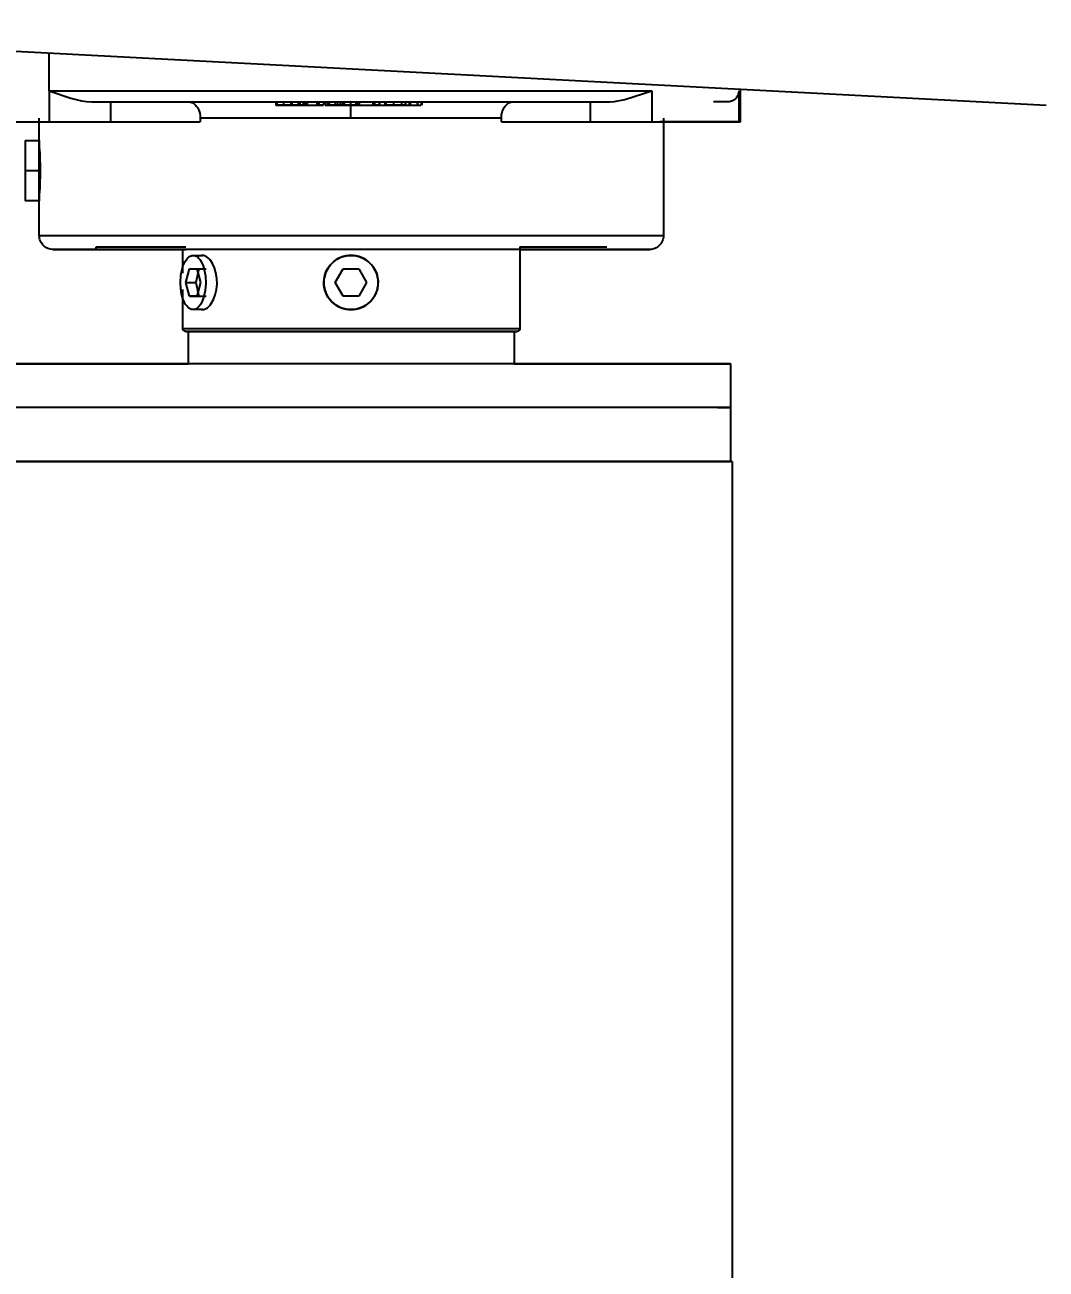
# Model space of a CAD drawing. Header units: millimetres. Extents: x 9483 to 13995, y 24552 to 30933.
# Drawn here: x 12443.4 to 12631.5, y 28854.6 to 29083.9 of the extents above; entities that cross this region are included whole.
import ezdxf

# ---------------------------------------------------------------- set-up
doc = ezdxf.new("R2010")
doc.units = ezdxf.units.MM
doc.header["$LTSCALE"] = 3
doc.layers.add('DomyÅ›lny', color=7, linetype='Continuous')
doc.styles.get("Standard").update_dxf_attribs({"font": 'arial.ttf'})
doc.dimstyles.new('MATEUSZ', dxfattribs={"dimtxt": 35, "dimasz": 16, "dimexe": 0.18, "dimexo": 0.0625, "dimgap": 0.09, "dimtad": 0, "dimdec": 0, "dimdsep": 46, "dimtxsty": 'Standard', "dimblk": 'DOT', "dimcen": 0.09, "dimse1": 1, "dimse2": 1, "dimadec": 0, "dimazin": 0, "dimtfac": 1, "dimtdec": 0, "dimtofl": 0, "dimtmove": 0, "dimatfit": 3, "dimfxl": 1, "dimtolj": 1, "dimtzin": 0, "dimlwd": 9, "dimlwe": 9, "dimarcsym": 0})

# ---------------------------------------------------------------- blocks, each defined once
blk = doc.blocks.new('_Dot')
at = {"color": 0, "linetype": 'ByBlock', "lineweight": -2}
blk.add_line((-0.5, 0), (-1, 0), dxfattribs=at)
at = {"color": 0, "linetype": 'ByBlock', "const_width": 0.5}
blk.add_lwpolyline([(-0.25, 0, 1), (0.25, 0, 1)], format="xyb", close=True, dxfattribs=at)
blk = doc.blocks.new('*D30')
at = {"color": 0, "lineweight": 9, "transparency": 16777216}
for p, q in [((10697.92, 28405.14), (11613.03, 28405.14)), ((12746.15, 28405.14), (11823.59, 28405.14))]:
    blk.add_line(p, q, dxfattribs=at)
at = {"layer": 'Defpoints', "color": 0, "transparency": 16777216}
for p in [(10667.92, 29580.92), (12776.15, 29580.92), (12776.15, 28405.14)]:
    blk.add_point(p, dxfattribs=at)
at = {"color": 0, "lineweight": 9, "transparency": 16777216, "xscale": 30, "yscale": 30, "zscale": 30, "rotation": 180}
blk.add_blockref('_Dot', (10667.92, 28405.14), dxfattribs=at)
at = {"color": 0, "lineweight": 9, "transparency": 16777216, "xscale": 30, "yscale": 30, "zscale": 30}
blk.add_blockref('_Dot', (12776.15, 28405.14), dxfattribs=at)
at = {"color": 0, "transparency": 16777216, "insert": (11718.31, 28405.14), "char_height": 70, "attachment_point": 5}
blk.add_mtext('\\A1;2108', dxfattribs=at)
blk = doc.blocks.new('*D31')
at = {"color": 0, "lineweight": 9, "transparency": 16777216}
for p, q in [((12831.93, 29473.43), (12831.93, 29234.88)), ((12831.93, 28783.43), (12831.93, 29080.85))]:
    blk.add_line(p, q, dxfattribs=at)
at = {"layer": 'Defpoints', "color": 0, "transparency": 16777216}
for p in [(12322.03, 29503.43), (12026.88, 28753.43), (12831.93, 28753.43)]:
    blk.add_point(p, dxfattribs=at)
at = {"color": 0, "lineweight": 9, "transparency": 16777216, "xscale": 30, "yscale": 30, "zscale": 30}
for p, rotation in [((12831.93, 29503.43), 90), ((12831.93, 28753.43), 270)]:
    blk.add_blockref('_Dot', p, dxfattribs=dict(at, rotation=rotation))
at = {"color": 0, "transparency": 16777216, "insert": (12831.93, 29157.87), "char_height": 70, "attachment_point": 5, "rotation": 90}
blk.add_mtext('\\A1;750', dxfattribs=at)
blk = doc.blocks.new('*D34')
at = {"color": 0, "lineweight": 9, "transparency": 16777216}
for p, q in [((12257.07, 28538.03), (12433.13, 28538.03)), ((12746.15, 28538.03), (12588.12, 28538.03))]:
    blk.add_line(p, q, dxfattribs=at)
at = {"layer": 'Defpoints', "color": 0, "transparency": 16777216}
for p in [(12776.15, 29580.92), (12227.07, 29200.6), (12776.15, 28538.03)]:
    blk.add_point(p, dxfattribs=at)
at = {"color": 0, "lineweight": 9, "transparency": 16777216, "xscale": 30, "yscale": 30, "zscale": 30, "rotation": 180}
blk.add_blockref('_Dot', (12227.07, 28538.03), dxfattribs=at)
at = {"color": 0, "lineweight": 9, "transparency": 16777216, "xscale": 30, "yscale": 30, "zscale": 30}
blk.add_blockref('_Dot', (12776.15, 28538.03), dxfattribs=at)
at = {"color": 0, "transparency": 16777216, "insert": (12510.62, 28538.03), "char_height": 70, "attachment_point": 5}
blk.add_mtext('\\A1;549', dxfattribs=at)
blk = doc.blocks.new('*D38')
at = {"color": 0, "lineweight": 9, "transparency": 16777216}
for p, q in [((12978.15, 29550.92), (12978.15, 29244.64)), ((12978.15, 28783.43), (12978.15, 29089.71))]:
    blk.add_line(p, q, dxfattribs=at)
at = {"layer": 'Defpoints', "color": 0, "transparency": 16777216}
for p in [(12776.15, 29580.92), (12613.54, 28753.43), (12978.15, 28753.43)]:
    blk.add_point(p, dxfattribs=at)
at = {"color": 0, "lineweight": 9, "transparency": 16777216, "xscale": 30, "yscale": 30, "zscale": 30}
for p, rotation in [((12978.15, 29580.92), 90), ((12978.15, 28753.43), 270)]:
    blk.add_blockref('_Dot', p, dxfattribs=dict(at, rotation=rotation))
at = {"color": 0, "transparency": 16777216, "insert": (12978.15, 29167.17), "char_height": 70, "attachment_point": 5, "rotation": 90}
blk.add_mtext('\\A1;827', dxfattribs=at)

msp = doc.modelspace()

# ---------------------------------------------------------------- linework, layer by layer
at = {"layer": 'DomyÅ›lny', "color": 0}
for p, q in [((12631.55, 29069.03), (12348.39, 29083.87)), ((12447.88, 29071.7), (12447.88, 29078.65)), ((12447.88, 29071.7), (12558.88, 29071.7)), ((12447.88, 29071.7), (12447.88, 29066)), ((12558.88, 29071.7), (12558.88, 29066)), ((12574.92, 29071.69), (12574.92, 29066)), ((12575.16, 29071.98), (12575.16, 29066)), ((12455.63, 29069.7), (12551.14, 29069.7)), ((12459.2, 29066), (12459.2, 29069.7)), ((12489.71, 29069.04), (12489.71, 29069.76)), ((12489.71, 29069.7), (12489.71, 29069.1)), ((12489.71, 29069.7), (12489.71, 29069.1)), ((12489.8, 29069.7), (12489.8, 29069.1)), ((12489.8, 29069.1), (12497.46, 29069.1)), ((12490.96, 29069.1), (12489.81, 29069.1)), ((12491.05, 29069.7), (12491.05, 29069.1)), ((12491.05, 29069.7), (12491.05, 29069.1)), ((12495.29, 29069.1), (12491.15, 29069.1)), ((12492.4, 29069.7), (12492.4, 29069.1)), ((12492.4, 29069.7), (12492.4, 29069.1)), ((12492.57, 29069.7), (12492.57, 29069.1)), ((12493.73, 29069.7), (12493.73, 29069.1)), ((12493.89, 29069.76), (12493.89, 29069.04)), ((12493.89, 29069.7), (12493.89, 29069.1)), ((12493.89, 29069.7), (12493.89, 29069.1)), ((12493.9, 29069.7), (12493.9, 29069.1)), ((12493.9, 29069.7), (12493.9, 29069.1)), ((12494.06, 29069.7), (12494.06, 29069.1)), ((12494.65, 29069.7), (12494.65, 29069.1)), ((12494.81, 29069.7), (12494.81, 29069.1)), ((12495.22, 29069.7), (12495.22, 29069.1)), ((12495.39, 29069.7), (12495.39, 29069.1)), ((12495.39, 29069.7), (12495.39, 29069.1)), ((12497.18, 29069.7), (12497.18, 29069.1)), ((12497.19, 29069.7), (12497.19, 29069.1)), ((12497.46, 29069.7), (12497.46, 29069.1)), ((12497.55, 29069.7), (12497.55, 29069.1)), ((12498.4, 29069.1), (12497.56, 29069.1)), ((12497.56, 29069.1), (12498.4, 29069.1)), ((12498.4, 29069.7), (12498.4, 29069.1)), ((12498.4, 29069.7), (12498.4, 29069.1)), ((12498.4, 29069.7), (12498.4, 29069.1)), ((12498.41, 29069.7), (12498.41, 29069.1)), ((12498.71, 29069.7), (12498.71, 29069.1)), ((12498.71, 29069.1), (12500.58, 29069.1)), ((12499.14, 29069.7), (12499.14, 29069.1)), ((12499.14, 29069.7), (12499.14, 29069.1)), ((12499.45, 29069.7), (12499.45, 29069.1)), ((12501.5, 29069.1), (12499.45, 29069.1)), ((12499.45, 29069.1), (12501.49, 29069.1)), ((12500.58, 29069.7), (12500.58, 29069.1)), ((12500.96, 29069.7), (12500.96, 29069.1)), ((12501.49, 29069.7), (12501.49, 29069.1)), ((12504.16, 29069.1), (12501.72, 29069.1)), ((12502.12, 29069.1), (12501.72, 29069.1)), ((12501.88, 29069.7), (12501.88, 29069.1)), ((12501.88, 29069.1), (12504.36, 29069.1)), ((12502.12, 29069.7), (12502.12, 29069.1)), ((12502.21, 29069.7), (12502.21, 29069.1)), ((12504.36, 29069.7), (12504.36, 29069.1)), ((12504.49, 29069.1), (12504.49, 29069.7)), ((12504.67, 29069.7), (12504.67, 29069.1)), ((12504.98, 29069.7), (12504.98, 29069.1)), ((12504.98, 29069.1), (12507.5, 29069.1)), ((12507.5, 29069.7), (12507.5, 29069.1)), ((12507.81, 29069.7), (12507.81, 29069.1)), ((12507.81, 29069.7), (12507.81, 29069.1)), ((12508.66, 29069.1), (12507.82, 29069.1)), ((12507.82, 29069.1), (12508.66, 29069.1)), ((12508.65, 29069.7), (12508.65, 29069.1)), ((12508.75, 29069.7), (12508.75, 29069.1)), ((12508.75, 29069.1), (12513.42, 29069.1)), ((12509.77, 29069.04), (12509.77, 29069.76)), ((12509.77, 29069.7), (12509.77, 29069.1)), ((12509.77, 29069.7), (12509.77, 29069.1)), ((12509.87, 29069.7), (12509.87, 29069.1)), ((12512.67, 29069.1), (12509.87, 29069.1)), ((12509.87, 29069.1), (12515.65, 29069.1)), ((12511.27, 29069.7), (12511.27, 29069.1)), ((12512.76, 29069.7), (12512.76, 29069.1)), ((12512.76, 29069.7), (12512.76, 29069.1)), ((12513.41, 29069.1), (12512.86, 29069.1)), ((12513.42, 29069.7), (12513.42, 29069.1)), ((12513.51, 29069.7), (12513.51, 29069.1)), ((12513.51, 29069.7), (12513.51, 29069.1)), ((12514.17, 29069.7), (12514.17, 29069.1)), ((12514.26, 29069.7), (12514.26, 29069.1)), ((12514.27, 29069.7), (12514.27, 29069.1)), ((12514.36, 29069.7), (12514.36, 29069.1)), ((12514.36, 29069.1), (12516.41, 29069.1)), ((12515.65, 29069.7), (12515.65, 29069.1)), ((12515.75, 29069.7), (12515.75, 29069.1)), ((12516.41, 29069.7), (12516.41, 29069.1)), ((12516.5, 29069.7), (12516.5, 29069.1)), ((12547.58, 29066), (12547.58, 29069.7)), ((12446.04, 29061.31), (12446.04, 29066.7)), ((12475.69, 29066.7), (12475.69, 29066)), ((12531.17, 29066), (12531.17, 29066.7)), ((12561.04, 29066.7), (12561.04, 29045)), ((12459.2, 29066), (12475.69, 29066)), ((12531.17, 29066), (12547.58, 29066)), ((12443.42, 29062.55), (12446.03, 29062.55)), ((12446.03, 29062.55), (12446.02, 29057)), ((12446.02, 29057), (12443.41, 29057)), ((12446.02, 29057), (12446.03, 29051.44)), ((12446.04, 29045), (12446.04, 29052.69)), ((12446.03, 29051.44), (12443.42, 29051.44)), ((12472.49, 29038.12), (12472.49, 29042.5)), ((12474.37, 29041.4), (12476.09, 29041.4)), ((12534.59, 29042.96), (12534.59, 29027.9)), ((12473.02, 29036.4), (12473.69, 29038.9)), ((12473.69, 29038.9), (12475.04, 29038.9)), ((12473.69, 29038.9), (12475.44, 29038.9)), ((12475.04, 29038.9), (12475.72, 29036.4)), ((12475.04, 29038.9), (12476.79, 29038.9)), ((12500.58, 29036.4), (12502.02, 29038.9)), ((12502.02, 29038.9), (12504.91, 29038.9)), ((12504.91, 29038.9), (12506.35, 29036.4)), ((12472.49, 29027.9), (12472.49, 29035.12)), ((12473.69, 29033.9), (12473.02, 29036.4)), ((12473.02, 29036.4), (12474.86, 29036.4)), ((12475.72, 29036.4), (12475.04, 29033.9)), ((12502.02, 29033.9), (12500.58, 29036.4)), ((12506.35, 29036.4), (12504.91, 29033.9)), ((12475.04, 29033.9), (12473.69, 29033.9)), ((12473.69, 29033.9), (12475.44, 29033.9)), ((12475.04, 29033.9), (12476.79, 29033.9)), ((12504.91, 29033.9), (12502.02, 29033.9)), ((12476.09, 29031.4), (12474.37, 29031.4)), ((12473.54, 29021.4), (12473.54, 29027.4)), ((12533.54, 29027.4), (12533.54, 29021.4)), ((12573.39, 29021.4), (12573.39, 29013.4)), ((12573.39, 29013.4), (12573.39, 29003.4)), ((12573.68, 29003.4), (12573.68, 28761.43))]:
    msp.add_line(p, q, dxfattribs=at)
for points in [[(12447.88, 29071.7, 0), (12451.83, 29070.38, 0), (12453.79, 29069.89, 0), (12454.73, 29069.75, 0), (12455.63, 29069.7, 0)], [(12551.14, 29069.7, 0), (12552.03, 29069.75, 0), (12553.94, 29070.11, 0), (12558.88, 29071.7, 0)], [(12574.92, 29071.7, 0), (12574.89, 29071.36, 0), (12574.8, 29071.02, 0), (12574.73, 29070.85, 0), (12574.65, 29070.69, 0), (12574.55, 29070.53, 0), (12574.43, 29070.38, 0), (12574.29, 29070.24, 0), (12574.14, 29070.11, 0), (12573.98, 29069.99, 0), (12573.79, 29069.89, 0), (12573.6, 29069.81, 0), (12573.39, 29069.75, 0), (12573.17, 29069.71, 0), (12572.93, 29069.7, 0)], [(12455.63, 29069.7, 0), (12459.2, 29069.7, 0)], [(12473.48, 29069.7, 0), (12473.69, 29069.68, 0), (12473.9, 29069.64, 0), (12474.11, 29069.57, 0), (12474.31, 29069.48, 0), (12474.5, 29069.36, 0), (12474.69, 29069.2, 0), (12474.87, 29069.03, 0), (12475.03, 29068.84, 0), (12475.17, 29068.63, 0), (12475.42, 29068.13, 0), (12475.59, 29067.59, 0), (12475.66, 29067.14, 0), (12475.69, 29066.7, 0)], [(12489.81, 29069.1, 0), (12489.71, 29069.1, 0)], [(12489.71, 29069.1, 0), (12489.71, 29069.1, 0), (12489.71, 29069.1, 0), (12489.71, 29069.1, 0), (12489.71, 29069.1, 0), (12489.71, 29069.1, 0), (12489.71, 29069.1, 0), (12489.71, 29069.1, 0), (12489.71, 29069.1, 0), (12489.71, 29069.1, 0), (12489.71, 29069.1, 0), (12489.71, 29069.1, 0), (12489.71, 29069.1, 0), (12489.71, 29069.1, 0), (12489.71, 29069.1, 0), (12489.71, 29069.1, 0), (12489.71, 29069.1, 0), (12489.71, 29069.1, 0), (12489.71, 29069.1, 0), (12489.71, 29069.1, 0), (12489.71, 29069.1, 0), (12489.72, 29069.1, 0), (12489.8, 29069.1, 0)], [(12491.05, 29069.1, 0), (12491.05, 29069.1, 0), (12491.05, 29069.1, 0), (12491.05, 29069.1, 0), (12491.05, 29069.1, 0), (12491.05, 29069.1, 0), (12491.05, 29069.1, 0), (12491.05, 29069.1, 0), (12491.05, 29069.1, 0), (12491.05, 29069.1, 0), (12491.05, 29069.1, 0), (12491.05, 29069.1, 0), (12491.05, 29069.1, 0), (12491.05, 29069.1, 0), (12491.05, 29069.1, 0), (12491.05, 29069.1, 0), (12491.05, 29069.1, 0), (12491.05, 29069.1, 0), (12491.05, 29069.1, 0), (12491.05, 29069.1, 0), (12491.04, 29069.1, 0), (12490.96, 29069.1, 0)], [(12495.29, 29069.1, 0), (12495.39, 29069.1, 0)], [(12499.45, 29069.1, 0), (12499.14, 29069.1, 0)], [(12499.14, 29069.1, 0), (12499.14, 29069.1, 0), (12499.14, 29069.1, 0), (12499.14, 29069.1, 0), (12499.14, 29069.1, 0), (12499.14, 29069.1, 0), (12499.14, 29069.1, 0), (12499.14, 29069.1, 0), (12499.14, 29069.1, 0), (12499.14, 29069.1, 0), (12499.14, 29069.1, 0), (12499.14, 29069.1, 0), (12499.14, 29069.1, 0), (12499.14, 29069.1, 0), (12499.14, 29069.1, 0), (12499.14, 29069.1, 0), (12499.14, 29069.1, 0), (12499.14, 29069.1, 0), (12499.14, 29069.1, 0), (12499.15, 29069.1, 0), (12499.18, 29069.1, 0), (12499.45, 29069.1, 0)], [(12501.49, 29069.1, 0), (12501.88, 29069.1, 0)], [(12502.12, 29069.1, 0), (12502.21, 29069.1, 0), (12502.21, 29069.1, 0), (12502.21, 29069.1, 0), (12502.21, 29069.1, 0), (12502.21, 29069.1, 0), (12502.21, 29069.1, 0), (12502.21, 29069.1, 0), (12502.21, 29069.1, 0), (12502.21, 29069.1, 0), (12502.21, 29069.1, 0), (12502.21, 29069.1, 0), (12502.21, 29069.1, 0), (12502.21, 29069.1, 0), (12502.21, 29069.1, 0), (12502.21, 29069.1, 0), (12502.21, 29069.1, 0), (12502.21, 29069.1, 0), (12502.2, 29069.1, 0), (12502.2, 29069.1, 0), (12502.12, 29069.1, 0)], [(12503.41, 29066.7, 0), (12503.41, 29068.82, 0), (12503.41, 29069.49, 0), (12503.41, 29069.65, 0), (12503.41, 29069.69, 0), (12503.4, 29069.7, 0), (12503.4, 29069.7, 0), (12503.4, 29069.7, 0), (12503.4, 29069.7, 0), (12503.4, 29069.7, 0), (12503.4, 29069.7, 0), (12503.4, 29069.7, 0), (12503.4, 29069.7, 0), (12503.4, 29069.7, 0), (12503.4, 29069.7, 0), (12503.4, 29069.7, 0), (12503.4, 29069.7, 0), (12503.4, 29069.7, 0), (12503.4, 29069.7, 0), (12503.4, 29069.7, 0)], [(12504.16, 29069.1, 0), (12504.68, 29069.1, 0)], [(12504.67, 29069.1, 0), (12504.67, 29069.1, 0), (12504.67, 29069.1, 0), (12504.67, 29069.1, 0), (12504.67, 29069.1, 0), (12504.67, 29069.1, 0), (12504.67, 29069.1, 0), (12504.67, 29069.1, 0), (12504.67, 29069.1, 0), (12504.67, 29069.1, 0), (12504.67, 29069.1, 0), (12504.67, 29069.1, 0), (12504.67, 29069.1, 0), (12504.67, 29069.1, 0), (12504.67, 29069.1, 0), (12504.67, 29069.1, 0), (12504.67, 29069.1, 0), (12504.67, 29069.1, 0), (12504.67, 29069.1, 0), (12504.68, 29069.1, 0), (12504.71, 29069.1, 0), (12504.98, 29069.1, 0)], [(12507.5, 29069.1, 0), (12507.81, 29069.1, 0)], [(12531.17, 29066.7, 0), (12531.21, 29067.29, 0), (12531.34, 29067.86, 0), (12531.55, 29068.39, 0), (12531.68, 29068.63, 0), (12531.82, 29068.84, 0), (12531.98, 29069.03, 0), (12532.16, 29069.2, 0), (12532.35, 29069.36, 0), (12532.54, 29069.48, 0), (12532.73, 29069.57, 0), (12532.94, 29069.64, 0), (12533.16, 29069.68, 0), (12533.36, 29069.7, 0)], [(12547.58, 29069.7, 0), (12551.14, 29069.7, 0)], [(12572.93, 29069.7, 0), (12570.25, 29069.7, 0)], [(12503.41, 29066.7, 0), (12475.69, 29066.7, 0)], [(12531.17, 29066.7, 0), (12503.41, 29066.7, 0)], [(12434.44, 29066, 0), (12447.88, 29066, 0)], [(12447.88, 29066, 0), (12459.2, 29066, 0)], [(12453.11, 29066, 0), (12475.69, 29066, 0)], [(12531.17, 29066, 0), (12553.84, 29066, 0)], [(12547.58, 29066, 0), (12558.88, 29066, 0)], [(12558.88, 29066, 0), (12573.69, 29066, 0), (12574.82, 29066, 0), (12574.91, 29066, 0), (12574.91, 29066, 0), (12574.91, 29066, 0), (12574.92, 29066, 0), (12574.92, 29066, 0), (12574.92, 29066, 0), (12574.92, 29066, 0), (12574.92, 29066, 0), (12574.92, 29066, 0), (12574.92, 29066, 0), (12574.92, 29066, 0), (12574.92, 29066, 0), (12574.92, 29066, 0), (12574.92, 29066, 0), (12574.92, 29066, 0), (12574.92, 29066, 0), (12574.91, 29066, 0), (12574.91, 29066, 0), (12574.91, 29066, 0), (12574.9, 29066, 0), (12574.84, 29066, 0), (12574.61, 29066, 0), (12573.69, 29066, 0), (12570.25, 29066, 0)], [(12570.45, 29066, 0), (12574.79, 29066, 0), (12575.12, 29066, 0), (12575.15, 29066, 0), (12575.16, 29066, 0), (12575.16, 29066, 0), (12575.16, 29066, 0), (12575.16, 29066, 0), (12575.16, 29066, 0), (12575.16, 29066, 0), (12575.16, 29066, 0), (12575.16, 29066, 0), (12575.16, 29066, 0), (12575.16, 29066, 0), (12575.16, 29066, 0), (12575.16, 29066, 0), (12575.16, 29066, 0), (12575.16, 29066, 0), (12575.16, 29066, 0), (12575.16, 29066, 0), (12575.14, 29066, 0), (12575.1, 29066, 0), (12574.58, 29066, 0), (12571.97, 29066, 0), (12560.38, 29066, 0)], [(12443.42, 29062.55, 0), (12443.41, 29057, 0)], [(12443.42, 29062.55, 0), (12443.42, 29062.32, 0)], [(12446.04, 29051.85, 0), (12446.04, 29051.85, 0), (12446.04, 29051.85, 0), (12446.04, 29051.85, 0), (12446.04, 29051.85, 0), (12446.04, 29051.85, 0), (12446.04, 29051.85, 0), (12446.04, 29051.85, 0), (12446.04, 29051.85, 0), (12446.04, 29051.85, 0), (12446.04, 29051.85, 0), (12446.04, 29051.85, 0), (12446.04, 29051.86, 0), (12446.04, 29051.87, 0), (12446.03, 29051.93, 0), (12446.03, 29052.2, 0), (12446.03, 29055.06, 0), (12446.03, 29058.84, 0), (12446.03, 29061.29, 0), (12446.03, 29061.94, 0), (12446.04, 29062.1, 0), (12446.04, 29062.13, 0), (12446.04, 29062.14, 0), (12446.04, 29062.14, 0), (12446.04, 29062.14, 0), (12446.04, 29062.14, 0), (12446.04, 29062.14, 0), (12446.04, 29062.14, 0), (12446.04, 29062.14, 0), (12446.04, 29062.14, 0), (12446.04, 29062.14, 0), (12446.04, 29062.14, 0), (12446.04, 29062.14, 0), (12446.04, 29062.14, 0), (12446.04, 29062.14, 0), (12446.04, 29062.14, 0), (12446.04, 29062.14, 0)], [(12446.04, 29062.14, 0), (12446.04, 29062.14, 0), (12446.04, 29062.14, 0), (12446.04, 29062.14, 0), (12446.04, 29062.14, 0), (12446.04, 29062.14, 0), (12446.04, 29062.14, 0), (12446.04, 29062.14, 0), (12446.04, 29062.14, 0), (12446.04, 29062.14, 0), (12446.04, 29062.14, 0), (12446.04, 29062.14, 0), (12446.04, 29062.14, 0), (12446.04, 29062.13, 0), (12446.04, 29062.07, 0), (12446.04, 29061.8, 0), (12446.04, 29060.67, 0), (12446.05, 29057, 0)], [(12446.04, 29061.31, 0), (12446.04, 29061.31, 0), (12446.04, 29061.31, 0), (12446.04, 29061.31, 0), (12446.04, 29061.31, 0), (12446.04, 29061.31, 0), (12446.04, 29061.31, 0), (12446.04, 29061.31, 0), (12446.04, 29061.31, 0), (12446.04, 29061.31, 0), (12446.04, 29061.31, 0), (12446.04, 29061.31, 0), (12446.04, 29061.31, 0), (12446.04, 29061.31, 0), (12446.04, 29061.3, 0), (12446.04, 29061.24, 0), (12446.06, 29061, 0), (12446.11, 29060.08, 0), (12446.19, 29057, 0)], [(12443.41, 29057.22, 0), (12443.41, 29056.78, 0)], [(12443.41, 29057, 0), (12443.42, 29051.44, 0)], [(12446.19, 29057, 0), (12446.11, 29053.95, 0), (12446.06, 29053.01, 0), (12446.04, 29052.77, 0), (12446.04, 29052.7, 0), (12446.04, 29052.69, 0), (12446.04, 29052.69, 0), (12446.04, 29052.68, 0), (12446.04, 29052.68, 0), (12446.04, 29052.68, 0), (12446.04, 29052.68, 0), (12446.04, 29052.68, 0), (12446.04, 29052.68, 0), (12446.04, 29052.68, 0), (12446.04, 29052.68, 0), (12446.04, 29052.68, 0), (12446.04, 29052.68, 0), (12446.04, 29052.68, 0), (12446.04, 29052.68, 0)], [(12446.05, 29057, 0), (12446.04, 29053.36, 0), (12446.04, 29052.22, 0), (12446.04, 29051.94, 0), (12446.04, 29051.87, 0), (12446.04, 29051.86, 0), (12446.04, 29051.86, 0), (12446.04, 29051.85, 0), (12446.04, 29051.85, 0), (12446.04, 29051.85, 0), (12446.04, 29051.85, 0), (12446.04, 29051.85, 0), (12446.04, 29051.85, 0), (12446.04, 29051.85, 0), (12446.04, 29051.85, 0), (12446.04, 29051.85, 0), (12446.04, 29051.85, 0), (12446.04, 29051.85, 0), (12446.04, 29051.85, 0), (12446.04, 29051.85, 0)], [(12503.41, 29045, 0), (12446.04, 29045, 0)], [(12448.54, 29042.5, 0), (12448.07, 29042.54, 0), (12447.84, 29042.6, 0), (12447.61, 29042.68, 0), (12447.39, 29042.77, 0), (12447.18, 29042.9, 0), (12446.99, 29043.04, 0), (12446.8, 29043.2, 0), (12446.64, 29043.38, 0), (12446.48, 29043.57, 0), (12446.35, 29043.78, 0), (12446.24, 29044.01, 0), (12446.15, 29044.24, 0), (12446.09, 29044.49, 0), (12446.05, 29044.74, 0), (12446.04, 29045, 0)], [(12561.04, 29045, 0), (12561.04, 29045, 0), (12561.04, 29045, 0), (12561.04, 29045, 0), (12561.04, 29045, 0), (12561.04, 29045, 0), (12561.04, 29045, 0), (12561.04, 29045, 0), (12561.04, 29045, 0), (12561.04, 29045, 0), (12561.03, 29045, 0), (12561.01, 29045, 0), (12560.94, 29045, 0), (12560.63, 29045, 0), (12559.36, 29045, 0), (12553.93, 29045, 0), (12503.41, 29045, 0)], [(12561.04, 29045, 0), (12561.02, 29044.74, 0), (12560.98, 29044.49, 0), (12560.92, 29044.24, 0), (12560.83, 29044.01, 0), (12560.72, 29043.78, 0), (12560.59, 29043.57, 0), (12560.44, 29043.38, 0), (12560.27, 29043.2, 0), (12560.09, 29043.04, 0), (12559.89, 29042.9, 0), (12559.68, 29042.77, 0), (12559.46, 29042.68, 0), (12559.24, 29042.6, 0), (12559.01, 29042.54, 0), (12558.78, 29042.51, 0), (12558.54, 29042.5, 0)], [(12503.42, 29042.5, 0), (12450.7, 29042.5, 0), (12448.98, 29042.5, 0), (12448.62, 29042.5, 0), (12448.54, 29042.5, 0), (12448.54, 29042.5, 0), (12448.54, 29042.5, 0), (12448.54, 29042.5, 0), (12448.54, 29042.5, 0), (12448.54, 29042.5, 0), (12448.54, 29042.5, 0), (12448.54, 29042.5, 0), (12448.54, 29042.5, 0), (12448.54, 29042.5, 0), (12448.54, 29042.5, 0), (12448.54, 29042.5, 0), (12448.54, 29042.5, 0), (12448.54, 29042.5, 0), (12448.54, 29042.5, 0), (12448.54, 29042.5, 0), (12448.54, 29042.5, 0), (12448.54, 29042.5, 0), (12448.54, 29042.5, 0), (12448.55, 29042.5, 0), (12448.6, 29042.5, 0), (12448.79, 29042.5, 0), (12449.57, 29042.5, 0), (12452.9, 29042.5, 0), (12473.06, 29042.5, 0)], [(12456.45, 29042.6, 0), (12456.48, 29042.64, 0), (12456.5, 29042.68, 0), (12456.52, 29042.72, 0), (12456.53, 29042.77, 0), (12456.54, 29042.82, 0), (12456.53, 29042.87, 0), (12456.52, 29042.92, 0), (12456.49, 29042.96, 0)], [(12456.49, 29042.96, 0), (12456.49, 29042.96, 0), (12456.49, 29042.96, 0), (12456.49, 29042.96, 0), (12456.49, 29042.96, 0), (12456.49, 29042.96, 0), (12456.49, 29042.96, 0), (12456.49, 29042.96, 0), (12456.49, 29042.96, 0), (12456.5, 29042.96, 0), (12456.5, 29042.96, 0), (12456.5, 29042.96, 0), (12456.52, 29042.96, 0), (12456.59, 29042.96, 0), (12456.89, 29042.96, 0), (12458.16, 29042.96, 0), (12463.52, 29042.96, 0), (12473.06, 29042.96, 0)], [(12472.03, 29036.4, 0), (12472.12, 29037.77, 0), (12472.41, 29039.13, 0), (12472.63, 29039.75, 0), (12472.89, 29040.28, 0), (12473.19, 29040.72, 0), (12473.34, 29040.9, 0), (12473.51, 29041.05, 0), (12473.67, 29041.17, 0), (12473.83, 29041.27, 0), (12473.99, 29041.34, 0), (12474.16, 29041.38, 0), (12474.31, 29041.4, 0), (12474.47, 29041.39, 0), (12474.63, 29041.37, 0), (12474.79, 29041.32, 0), (12474.95, 29041.24, 0), (12475.12, 29041.13, 0), (12475.28, 29041, 0), (12475.44, 29040.84, 0), (12475.59, 29040.65, 0), (12475.89, 29040.2, 0), (12476.14, 29039.65, 0), (12476.35, 29039.03, 0), (12476.63, 29037.66, 0), (12476.7, 29036.29, 0), (12476.6, 29034.91, 0), (12476.29, 29033.56, 0), (12476.06, 29032.96, 0), (12475.79, 29032.44, 0), (12475.49, 29032.02, 0), (12475.33, 29031.85, 0), (12475.17, 29031.71, 0), (12475.01, 29031.59, 0), (12474.85, 29031.51, 0), (12474.68, 29031.45, 0), (12474.52, 29031.41, 0), (12474.37, 29031.4, 0)], [(12475.91, 29031.42, 0), (12476.02, 29031.4, 0), (12476.14, 29031.4, 0), (12476.26, 29031.41, 0), (12476.38, 29031.44, 0), (12476.5, 29031.48, 0), (12476.76, 29031.59, 0), (12477.01, 29031.76, 0), (12477.26, 29031.98, 0), (12477.51, 29032.25, 0), (12477.73, 29032.56, 0), (12478.13, 29033.28, 0), (12478.46, 29034.15, 0), (12478.68, 29035.13, 0), (12478.78, 29036.15, 0), (12478.75, 29037.16, 0), (12478.59, 29038.17, 0), (12478.31, 29039.1, 0), (12477.94, 29039.9, 0), (12477.51, 29040.55, 0), (12477.26, 29040.81, 0), (12477.01, 29041.04, 0), (12476.76, 29041.21, 0), (12476.5, 29041.32, 0), (12476.38, 29041.36, 0), (12476.26, 29041.39, 0), (12476.14, 29041.4, 0), (12476.02, 29041.4, 0), (12475.91, 29041.38, 0)], [(12498.46, 29036.4, 0), (12498.51, 29037.08, 0), (12498.66, 29037.77, 0), (12498.91, 29038.47, 0), (12499.28, 29039.13, 0), (12499.75, 29039.75, 0), (12500.31, 29040.28, 0), (12500.95, 29040.72, 0), (12501.62, 29041.05, 0), (12502.32, 29041.27, 0), (12503.02, 29041.38, 0), (12503.69, 29041.39, 0), (12504.37, 29041.32, 0), (12505.07, 29041.13, 0), (12505.76, 29040.84, 0), (12506.41, 29040.44, 0), (12507, 29039.93, 0), (12507.5, 29039.35, 0), (12507.91, 29038.7, 0), (12508.2, 29038.01, 0), (12508.38, 29037.31, 0), (12508.46, 29036.62, 0), (12508.44, 29035.95, 0), (12508.33, 29035.26, 0), (12508.11, 29034.56, 0), (12507.78, 29033.88, 0), (12507.35, 29033.25, 0), (12506.81, 29032.69, 0), (12506.2, 29032.21, 0), (12505.53, 29031.85, 0), (12504.84, 29031.59, 0), (12504.14, 29031.45, 0), (12503.46, 29031.4, 0)], [(12534.59, 29042.5, 0), (12555.88, 29042.5, 0), (12557.86, 29042.5, 0), (12558.53, 29042.5, 0), (12558.54, 29042.5, 0), (12558.54, 29042.5, 0), (12558.54, 29042.5, 0), (12558.54, 29042.5, 0), (12558.54, 29042.5, 0), (12558.54, 29042.5, 0), (12558.54, 29042.5, 0), (12558.54, 29042.5, 0), (12558.54, 29042.5, 0), (12558.54, 29042.5, 0), (12558.54, 29042.5, 0), (12558.54, 29042.5, 0), (12558.54, 29042.5, 0), (12558.54, 29042.5, 0), (12558.53, 29042.5, 0), (12558.52, 29042.5, 0), (12558.48, 29042.5, 0), (12558.29, 29042.5, 0), (12557.51, 29042.5, 0), (12554.2, 29042.5, 0), (12540.55, 29042.5, 0), (12503.42, 29042.5, 0)], [(12534.59, 29042.96, 0), (12550.58, 29042.96, 0)], [(12475.44, 29038.9, 0), (12474.86, 29036.4, 0)], [(12474.37, 29031.4, 0), (12474.26, 29031.4, 0), (12474.16, 29031.42, 0), (12474.05, 29031.45, 0), (12473.94, 29031.48, 0), (12473.83, 29031.53, 0), (12473.61, 29031.66, 0), (12473.4, 29031.85, 0), (12473.19, 29032.08, 0), (12472.99, 29032.36, 0), (12472.8, 29032.69, 0), (12472.48, 29033.45, 0), (12472.24, 29034.33, 0), (12472.09, 29035.26, 0), (12472.03, 29036.4, 0)], [(12474.86, 29036.4, 0), (12475.44, 29033.9, 0)], [(12503.46, 29031.4, 0), (12503.02, 29031.42, 0), (12502.55, 29031.48, 0), (12502.09, 29031.59, 0), (12501.62, 29031.75, 0), (12501.17, 29031.96, 0), (12500.73, 29032.21, 0), (12500.31, 29032.52, 0), (12499.93, 29032.86, 0), (12499.58, 29033.25, 0), (12499.28, 29033.66, 0), (12499.02, 29034.1, 0), (12498.82, 29034.56, 0), (12498.66, 29035.02, 0), (12498.55, 29035.49, 0), (12498.48, 29035.95, 0), (12498.46, 29036.4, 0)], [(12472.49, 29027.9, 0), (12472.49, 29027.9, 0), (12472.49, 29027.9, 0), (12472.49, 29027.9, 0), (12472.49, 29027.9, 0), (12472.49, 29027.9, 0), (12472.49, 29027.9, 0), (12472.49, 29027.9, 0), (12472.49, 29027.9, 0), (12472.49, 29027.9, 0), (12472.49, 29027.9, 0), (12472.49, 29027.9, 0), (12472.49, 29027.9, 0), (12472.49, 29027.9, 0), (12472.5, 29027.9, 0), (12472.54, 29027.9, 0), (12472.71, 29027.9, 0), (12473.4, 29027.9, 0), (12476.33, 29027.9, 0), (12534.59, 29027.9, 0)], [(12472.99, 29027.4, 0), (12472.89, 29027.41, 0), (12472.85, 29027.42, 0), (12472.8, 29027.43, 0), (12472.76, 29027.45, 0), (12472.72, 29027.48, 0), (12472.68, 29027.51, 0), (12472.64, 29027.54, 0), (12472.61, 29027.57, 0), (12472.58, 29027.61, 0), (12472.55, 29027.65, 0), (12472.53, 29027.7, 0), (12472.51, 29027.75, 0), (12472.5, 29027.8, 0), (12472.49, 29027.85, 0), (12472.49, 29027.9, 0)], [(12472.99, 29027.4, 0), (12472.99, 29027.4, 0), (12472.99, 29027.4, 0), (12472.99, 29027.4, 0), (12472.99, 29027.4, 0), (12472.99, 29027.4, 0), (12472.99, 29027.4, 0), (12472.99, 29027.4, 0), (12472.99, 29027.4, 0), (12472.99, 29027.4, 0), (12472.99, 29027.4, 0), (12472.99, 29027.4, 0), (12472.99, 29027.4, 0), (12472.99, 29027.4, 0), (12473.01, 29027.4, 0), (12473.06, 29027.4, 0), (12473.31, 29027.4, 0), (12474.33, 29027.4, 0), (12478.64, 29027.4, 0), (12512.34, 29027.4, 0), (12532.93, 29027.4, 0), (12534.06, 29027.4, 0), (12534.08, 29027.4, 0), (12534.09, 29027.4, 0), (12534.09, 29027.4, 0), (12534.09, 29027.4, 0), (12534.09, 29027.4, 0), (12534.09, 29027.4, 0), (12534.09, 29027.4, 0), (12534.09, 29027.4, 0), (12534.09, 29027.4, 0), (12534.09, 29027.4, 0), (12534.09, 29027.4, 0), (12534.09, 29027.4, 0), (12534.08, 29027.4, 0), (12534.07, 29027.4, 0), (12534.01, 29027.4, 0), (12533.77, 29027.4, 0), (12532.75, 29027.4, 0), (12527.42, 29027.4, 0)], [(12479.05, 29027.4, 0), (12474.44, 29027.4, 0), (12473.34, 29027.4, 0), (12473.07, 29027.4, 0), (12472.99, 29027.4, 0)], [(12533.54, 29027.4, 0), (12533.54, 29027.4, 0), (12533.53, 29027.4, 0), (12533.53, 29027.4, 0), (12533.51, 29027.4, 0), (12533.42, 29027.4, 0), (12533.04, 29027.4, 0), (12531.44, 29027.4, 0), (12514.61, 29027.4, 0), (12492.52, 29027.4, 0), (12478.42, 29027.4, 0), (12474.68, 29027.4, 0), (12473.81, 29027.4, 0), (12473.6, 29027.4, 0), (12473.55, 29027.4, 0), (12473.54, 29027.4, 0), (12473.54, 29027.4, 0), (12473.54, 29027.4, 0), (12473.54, 29027.4, 0), (12473.54, 29027.4, 0), (12473.54, 29027.4, 0), (12473.54, 29027.4, 0), (12473.54, 29027.4, 0), (12473.54, 29027.4, 0), (12473.54, 29027.4, 0), (12473.54, 29027.4, 0), (12473.54, 29027.4, 0), (12473.54, 29027.4, 0), (12473.54, 29027.4, 0)], [(12534.59, 29027.9, 0), (12534.58, 29027.85, 0), (12534.58, 29027.8, 0), (12534.56, 29027.75, 0), (12534.55, 29027.7, 0), (12534.52, 29027.65, 0), (12534.5, 29027.61, 0), (12534.47, 29027.57, 0), (12534.43, 29027.54, 0), (12534.4, 29027.51, 0), (12534.36, 29027.48, 0), (12534.32, 29027.45, 0), (12534.27, 29027.43, 0), (12534.23, 29027.42, 0), (12534.18, 29027.41, 0), (12534.13, 29027.4, 0), (12534.09, 29027.4, 0)], [(12573.24, 29021.4, 0), (12572.2, 29021.4, 0), (12566.69, 29021.4, 0), (12507.42, 29021.4, 0), (12445.17, 29021.4, 0), (12434.46, 29021.4, 0)], [(12437.15, 29021.4, 0), (12448.62, 29021.4, 0), (12473.54, 29021.4, 0)], [(12533.54, 29021.4, 0), (12564.38, 29021.4, 0), (12571.79, 29021.4, 0), (12573.21, 29021.4, 0), (12573.39, 29021.4, 0), (12573.39, 29021.4, 0), (12573.39, 29021.4, 0), (12573.39, 29021.4, 0), (12573.39, 29021.4, 0), (12573.39, 29021.4, 0), (12573.39, 29021.4, 0), (12573.39, 29021.4, 0), (12573.39, 29021.4, 0), (12573.39, 29021.4, 0), (12573.39, 29021.4, 0), (12573.39, 29021.4, 0), (12573.39, 29021.4, 0), (12573.39, 29021.4, 0), (12573.39, 29021.4, 0), (12573.39, 29021.4, 0), (12573.38, 29021.4, 0), (12573.37, 29021.4, 0), (12573.33, 29021.4, 0), (12573.24, 29021.4, 0)], [(12573.24, 29013.4, 0), (12572.58, 29013.4, 0), (12569.47, 29013.4, 0), (12555.59, 29013.4, 0), (12433.69, 29013.4, 0)], [(12499.06, 29013.4, 0), (12445.6, 29013.4, 0), (12434.29, 29013.4, 0)], [(12571.08, 29013.4, 0), (12573.36, 29013.4, 0), (12573.38, 29013.4, 0), (12573.39, 29013.4, 0), (12573.39, 29013.4, 0), (12573.39, 29013.4, 0), (12573.39, 29013.4, 0), (12573.39, 29013.4, 0), (12573.39, 29013.4, 0), (12573.39, 29013.4, 0), (12573.39, 29013.4, 0), (12573.39, 29013.4, 0), (12573.39, 29013.4, 0), (12573.39, 29013.4, 0), (12573.39, 29013.4, 0), (12573.39, 29013.4, 0), (12573.39, 29013.4, 0), (12573.38, 29013.4, 0), (12573.35, 29013.4, 0), (12573.23, 29013.4, 0), (12572.72, 29013.4, 0), (12570.53, 29013.4, 0), (12561.08, 29013.4, 0), (12499.06, 29013.4, 0)], [(12501.49, 29003.4, 0), (12433.39, 29003.4, 0)], [(12436.48, 29003.4, 0), (12445.37, 29003.4, 0), (12499.06, 29003.4, 0)], [(12499.06, 29003.4, 0), (12559.36, 29003.4, 0), (12572.53, 29003.4, 0), (12573.32, 29003.4, 0), (12573.38, 29003.4, 0), (12573.39, 29003.4, 0), (12573.39, 29003.4, 0), (12573.39, 29003.4, 0), (12573.39, 29003.4, 0), (12573.39, 29003.4, 0), (12573.39, 29003.4, 0), (12573.39, 29003.4, 0), (12573.39, 29003.4, 0), (12573.39, 29003.4, 0), (12573.39, 29003.4, 0), (12573.39, 29003.4, 0), (12573.39, 29003.4, 0), (12573.39, 29003.4, 0), (12573.39, 29003.4, 0), (12573.39, 29003.4, 0), (12573.38, 29003.4, 0), (12573.37, 29003.4, 0), (12573.34, 29003.4, 0), (12573.19, 29003.4, 0), (12572.58, 29003.4, 0), (12570.07, 29003.4, 0)], [(12573.68, 29003.4, 0), (12573.68, 29003.4, 0), (12573.68, 29003.4, 0), (12573.68, 29003.4, 0), (12573.68, 29003.4, 0), (12573.68, 29003.4, 0), (12573.68, 29003.4, 0), (12573.68, 29003.4, 0), (12573.68, 29003.4, 0), (12573.68, 29003.4, 0), (12573.66, 29003.4, 0), (12573.57, 29003.4, 0), (12573.21, 29003.4, 0), (12571.65, 29003.4, 0), (12564.95, 29003.4, 0), (12501.49, 29003.4, 0)]]:
    msp.add_polyline3d(points, dxfattribs=at)
msp.add_polyline3d([(12498.47, 29036.4, 0), (12498.49, 29035.92, 0), (12498.56, 29035.44, 0), (12498.68, 29034.95, 0), (12498.85, 29034.48, 0), (12499.07, 29034.03, 0), (12499.32, 29033.61, 0), (12499.61, 29033.22, 0), (12499.93, 29032.86, 0), (12500.29, 29032.54, 0), (12500.68, 29032.25, 0), (12501.1, 29031.99, 0), (12501.55, 29031.78, 0), (12502.02, 29031.61, 0), (12502.51, 29031.49, 0), (12502.99, 29031.42, 0), (12503.47, 29031.4, 0), (12503.95, 29031.42, 0), (12504.43, 29031.49, 0), (12504.91, 29031.61, 0), (12505.38, 29031.78, 0), (12505.83, 29031.99, 0), (12506.26, 29032.25, 0), (12506.65, 29032.54, 0), (12507, 29032.86, 0), (12507.33, 29033.22, 0), (12507.62, 29033.61, 0), (12507.87, 29034.03, 0), (12508.09, 29034.48, 0), (12508.26, 29034.95, 0), (12508.37, 29035.44, 0), (12508.45, 29035.92, 0), (12508.47, 29036.4, 0), (12508.45, 29036.88, 0), (12508.37, 29037.36, 0), (12508.26, 29037.84, 0), (12508.09, 29038.31, 0), (12507.87, 29038.76, 0), (12507.62, 29039.19, 0), (12507.33, 29039.58, 0), (12507, 29039.93, 0), (12506.65, 29040.25, 0), (12506.26, 29040.55, 0), (12505.83, 29040.8, 0), (12505.38, 29041.02, 0), (12504.91, 29041.18, 0), (12504.43, 29041.3, 0), (12503.95, 29041.38, 0), (12503.47, 29041.4, 0), (12502.99, 29041.38, 0), (12502.51, 29041.3, 0), (12502.02, 29041.18, 0), (12501.55, 29041.02, 0), (12501.1, 29040.8, 0), (12500.68, 29040.55, 0), (12500.29, 29040.25, 0), (12499.93, 29039.93, 0), (12499.61, 29039.58, 0), (12499.32, 29039.19, 0), (12499.07, 29038.76, 0), (12498.85, 29038.31, 0), (12498.68, 29037.84, 0), (12498.56, 29037.36, 0), (12498.49, 29036.88, 0)], close=True, dxfattribs=at)

# ---------------------------------------------------------------- dimensions: what is measured, and where the dimension line sits
at = {"color": 0}
dim = msp.add_linear_dim(base=(12978.15, 28753.43), p1=(12776.15, 29580.92), p2=(12613.54, 28753.43), angle=90, dimstyle='MATEUSZ', override={"dimtxt": 70, "dimasz": 30}, dxfattribs=at)
dim.commit()
dim.dimension.update_dxf_attribs({"geometry": '*D38', "text_midpoint": (12978.15, 29167.17)})
for base, p1, picture, middle in [((12776.15, 28405.14), (10667.92, 29580.92), '*D30', (11718.31, 28405.14)), ((12776.15, 28538.03), (12227.07, 29200.6), '*D34', (12510.62, 28538.03))]:
    dim = msp.add_linear_dim(base=base, p1=p1, p2=(12776.15, 29580.92), dimstyle='MATEUSZ', override={"dimtxt": 70, "dimasz": 30}, dxfattribs=at)
    dim.commit()
    dim.dimension.update_dxf_attribs({"geometry": picture, "text_midpoint": middle, "dimtype": 160})
dim = msp.add_linear_dim(base=(12831.93, 28753.43), p1=(12322.03, 29503.43), p2=(12026.88, 28753.43), angle=90, dimstyle='MATEUSZ', override={"dimtxt": 70, "dimasz": 30}, dxfattribs=at)
dim.commit()
dim.dimension.update_dxf_attribs({"geometry": '*D31', "text_midpoint": (12831.93, 29157.87), "dimtype": 160})

doc.saveas('drawing.dxf')
